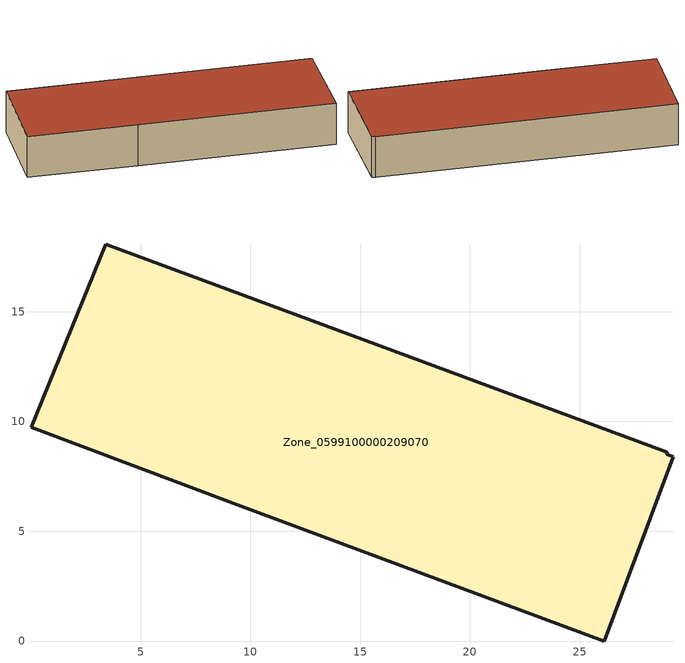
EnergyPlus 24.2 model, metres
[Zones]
Zone_0599100000209070
 floor ground (C_G): 28.99,8.59 28.97,8.51 29.27,8.4 26.13,0 9.4,6.2 0.01,9.74 3.42,18.09 z1.85
 wall outside (C_F): 26.13,0 29.27,8.4 28.97,8.51 28.99,8.59 3.42,18.09 0.01,9.74 9.4,6.2 26.13,0 z1.85:5.86
 roof outside (C_R): 28.97,8.51 28.99,8.59 3.42,18.09 0.01,9.74 9.4,6.2 26.13,0 29.27,8.4 z5.86
[BUILDING]
Pand.0599100000209070: North Axis=0; Terrain=City; Loads Convergence Tolerance Value=0.04; Temperature Convergence Tolerance Value=0.4; Solar Distribution=FullExterior; Maximum Number of Warmup Days=25; Minimum Number of Warmup Days=1
[Site:Location]
Rotterdam.The.Hague.AP_ZH_NLD Design_Conditions: Latitude=51.96; Longitude=4.45; Time Zone=1; Elevation=-4.5
[SITE:GROUNDTEMPERATURE:BUILDINGSURFACE]
18, 18, 18, 18, 18, 18, 18, 18, 18, 18, 18, 18
[MATERIAL] Thermal Absorptance=0.9; Solar Absorptance=0.7; Visible Absorptance=0.7
Name | Roughness | Thickness | Conductivity | Density | Specific Heat
G.D.1965 | MediumSmooth | 0.15 | 1 | 540 | 1210
F.D.1965 | Rough | 0.3 | 0.857143 | 1920 | 840
R.D.1965 | MediumRough | 0.2 | 0.08 | 1500 | 1000
[CONSTRUCTION]
C_G: G.D.1965
C_F: F.D.1965
C_R: R.D.1965
[ZONE]
Zone_0599100000209070: Type=1; Multiplier=1; Ceiling Height=Autocalculate; Volume=Autocalculate; Floor Area=autocalculate; Part of Total Floor Area=Yes
[ZONEINFILTRATION:DESIGNFLOWRATE]
Infil_Zone_0599100000209070: Zone or ZoneList or Space or SpaceList=Zone_0599100000209070; Schedule=AlwaysOn; Design Flow Rate Calculation Method=Flow/Area; Flow Rate per Floor Area=0.0042; Constant Term Coefficient=1; Temperature Term Coefficient=0; Velocity Term Coefficient=0; Velocity Squared Term Coefficient=0
[HVACTEMPLATE:ZONE:IDEALLOADSAIRSYSTEM]
Zone_0599100000209070: Maximum Heating Supply Air Temperature=50; Minimum Cooling Supply Air Temperature=13; Maximum Heating Supply Air Humidity Ratio=0.0156; Minimum Cooling Supply Air Humidity Ratio=0.0077; Heating Limit=NoLimit; Cooling Limit=NoLimit; Dehumidification Control Type=ConstantSensibleHeatRatio; Cooling Sensible Heat Ratio=0.7; Dehumidification Setpoint=60; Humidification Control Type=None; Humidification Setpoint=30; Outdoor Air Method=None; Outdoor Air Flow Rate per Person=0.00944; Outdoor Air Flow Rate per Zone Floor Area=0; Outdoor Air Flow Rate per Zone=0; Demand Controlled Ventilation Type=None; Outdoor Air Economizer Type=NoEconomizer; Heat Recovery Type=None; Sensible Heat Recovery Effectiveness=0.7; Latent Heat Recovery Effectiveness=0.65
[ZONECONTROL:THERMOSTAT]
ThermostatControl_Zone_0599100000209070: Zone or ZoneList=Zone_0599100000209070; Control Type Schedule=DualSetpointControlType; Control 1=Thermostat_Zone_0599100000209070; Temperature Difference Between Cutout And Setpoint=0
[THERMOSTATSETPOINT:DUALSETPOINT]
Thermostat_Zone_0599100000209070: Heating Setpoint Temperature Schedule=HeatingSetpoint_Zone_0599100000209070; Cooling Setpoint Temperature Schedule=CoolingSetpoint_Zone_0599100000209070
[SCHEDULE:COMPACT]
HeatingSetpoint_Zone_0599100000209070: Through: 12/31, For: AllDays, Until: 24:00, 21
CoolingSetpoint_Zone_0599100000209070: Through: 12/31, For: AllDays, Until: 24:00, 24
DualSetpointControlType: Through: 12/31, For: AllDays, Until: 24:00, 4
AlwaysOn: Through: 12/31, For: AllDays, Until: 24:00, 1
